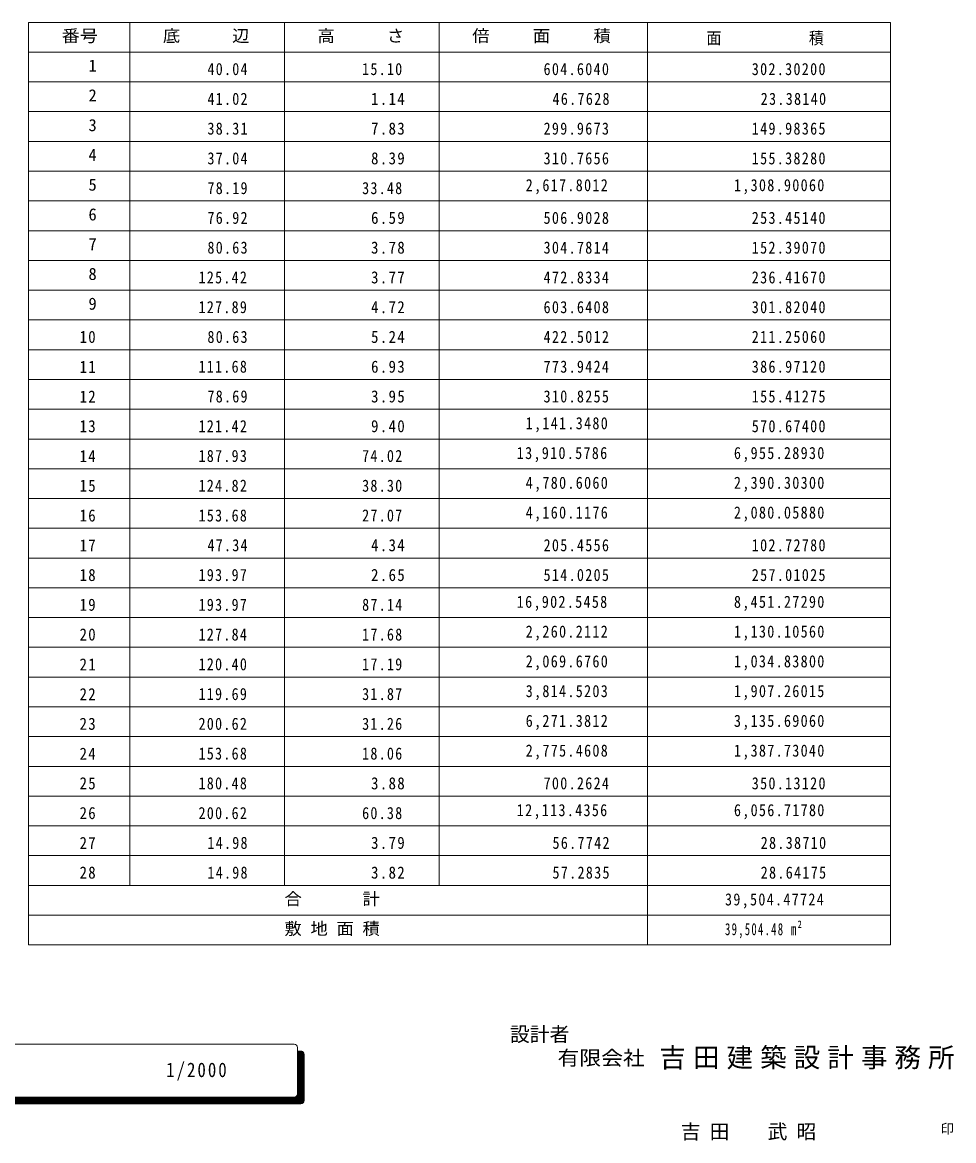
# Model space of a CAD drawing. Units: millimetres on the paper. Extents: x -3947 to 493, y -3409 to 377.
# Drawn here: x 351.8 to 492.7, y -465.2 to -296.1 of the extents above; entities that cross this region are included whole.
import ezdxf
from ezdxf.enums import TextEntityAlignment as Align

# ---------------------------------------------------------------- set-up
doc = ezdxf.new("R2010")
doc.units = ezdxf.units.MM
doc.linetypes.add('DASHED_DOTTED', pattern=[9.25, 6, -1.5, 0.25, -1.5])
for name, color, linetype, lineweight in [('0-0_補助線', 7, 'Continuous', 25), ('0-4__0-6_', 7, 'Continuous', 18), ('0-D__1-0_', 7, 'DASHED_DOTTED', 25)]:
    doc.layers.add(name, color=color, linetype=linetype, lineweight=lineweight)
doc.layers.add('1-7', color=7, linetype='Continuous')
doc.styles.add('ＭＳ ゴシック', font='')
doc.styles.get('ＭＳ ゴシック').set_extended_font_data('MS Gothic')

# ---------------------------------------------------------------- blocks, each defined once
blk = doc.blocks.new('-001--GLay-1-')
at = {"layer": '0-D__1-0_', "linetype": 'Continuous', "lineweight": 9}
for p, q in [((649.783, -86.127), (780.183, -86.127)), ((649.783, -86.127), (649.783, -225.627)), ((665.083, -86.127), (665.083, -216.627)), ((688.483, -86.127), (688.483, -216.627)), ((711.883, -86.127), (711.883, -216.627)), ((743.383, -86.127), (743.383, -225.627)), ((780.183, -86.127), (780.183, -225.627)), ((649.783, -90.627), (780.183, -90.627)), ((649.783, -95.127), (780.183, -95.127)), ((649.783, -99.627), (780.183, -99.627)), ((649.783, -104.127), (780.183, -104.127)), ((649.783, -108.627), (780.183, -108.627)), ((649.783, -113.127), (780.183, -113.127)), ((649.783, -117.627), (780.183, -117.627)), ((649.783, -122.127), (780.183, -122.127)), ((649.783, -126.627), (780.183, -126.627)), ((649.783, -131.127), (780.183, -131.127)), ((649.783, -135.627), (780.183, -135.627)), ((649.783, -140.127), (780.183, -140.127)), ((649.783, -144.627), (780.183, -144.627)), ((649.783, -149.127), (780.183, -149.127)), ((649.783, -153.627), (780.183, -153.627)), ((649.783, -158.127), (780.183, -158.127)), ((649.783, -162.627), (780.183, -162.627)), ((649.783, -167.127), (780.183, -167.127)), ((649.783, -171.627), (780.183, -171.627)), ((649.783, -176.127), (780.183, -176.127)), ((649.783, -180.627), (780.183, -180.627)), ((649.783, -185.127), (780.183, -185.127)), ((649.783, -189.627), (780.183, -189.627)), ((649.783, -194.127), (780.183, -194.127)), ((649.783, -198.627), (780.183, -198.627)), ((649.783, -203.127), (780.183, -203.127)), ((649.783, -207.627), (780.183, -207.627)), ((649.783, -212.127), (780.183, -212.127)), ((649.783, -216.627), (780.183, -216.627)), ((649.783, -221.127), (780.183, -221.127)), ((649.783, -225.627), (780.183, -225.627))]:
    blk.add_line(p, q, dxfattribs=at)
at = {"layer": '0-D__1-0_', "style": 'ＭＳ ゴシック'}
for s, width, p in [('番号', 1.1, (654.783, -89.627)), ('底      辺', 1.05, (670.083, -89.627)), ('高      さ', 1.05, (693.483, -89.627)), ('倍     面     積', 1.05, (716.883, -89.627)), ('合       計', 1.05, (688.483, -220.127)), ('敷 地 面 積', 1.05, (688.483, -224.627))]:
    blk.add_text(s, height=1.833, dxfattribs=dict(at, width=width)).set_placement(p, align=Align.BOTTOM_LEFT)
for s, p in [('1', (658.833, -94.127)), ('2', (658.833, -98.627)), ('3', (658.833, -103.127)), ('4', (658.833, -107.627)), ('5', (658.833, -112.127)), ('6', (658.833, -116.627)), ('7', (658.833, -121.127)), ('8', (658.833, -125.627)), ('9', (658.833, -130.127))]:
    blk.add_text(s, height=1.833, dxfattribs=at).set_placement(p, align=Align.BOTTOM_LEFT)
at = {"layer": '0-D__1-0_', "char_height": 1.833, "attachment_point": 7, "style": 'ＭＳ ゴシック'}
for s, insert in [('\\T1.15;\\W0.9;面\\~\\~\\~\\~\\~\\~\\~\\~\\~\\~積', (752.333, -89.627)), ('\\T1.18;\\W0.85;40.04', (676.833, -94.127)), ('\\T1.18;\\W0.85;15.10', (700.233, -94.127)), ('\\T1.19;\\W0.85;604.6040', (727.683, -94.127)), ('\\T1.19;\\W0.85;302.30200', (759.183, -94.127)), ('\\T1.18;\\W0.85;41.02', (676.833, -98.627)), ('\\T1.18;\\W0.9;1.14', (701.583, -98.627)), ('\\T1.19;\\W0.85;46.7628', (729.033, -98.627)), ('\\T1.19;\\W0.85;23.38140', (760.533, -98.627)), ('\\T1.18;\\W0.85;38.31', (676.833, -103.127)), ('\\T1.18;\\W0.9;7.83', (701.583, -103.127)), ('\\T1.19;\\W0.85;299.9673', (727.683, -103.127)), ('\\T1.19;\\W0.85;149.98365', (759.183, -103.127)), ('\\T1.18;\\W0.85;37.04', (676.833, -107.627)), ('\\T1.18;\\W0.9;8.39', (701.583, -107.627)), ('\\T1.19;\\W0.85;310.7656', (727.683, -107.627)), ('\\T1.19;\\W0.85;155.38280', (759.183, -107.627)), ('\\T1.19;\\W0.85;2,617.8012', (724.983, -112.127)), ('\\T1.19;\\W0.85;1,308.90060', (756.483, -112.127)), ('\\T1.18;\\W0.85;78.19', (676.833, -112.127)), ('\\T1.18;\\W0.85;33.48', (700.233, -112.127)), ('\\T1.18;\\W0.85;76.92', (676.833, -116.627)), ('\\T1.18;\\W0.9;6.59', (701.583, -116.627)), ('\\T1.19;\\W0.85;506.9028', (727.683, -116.627)), ('\\T1.19;\\W0.85;253.45140', (759.183, -116.627)), ('\\T1.18;\\W0.85;80.63', (676.833, -121.127)), ('\\T1.18;\\W0.9;3.78', (701.583, -121.127)), ('\\T1.19;\\W0.85;304.7814', (727.683, -121.127)), ('\\T1.19;\\W0.85;152.39070', (759.183, -121.127)), ('\\T1.18;\\W0.85;125.42', (675.483, -125.627)), ('\\T1.18;\\W0.9;3.77', (701.583, -125.627)), ('\\T1.19;\\W0.85;472.8334', (727.683, -125.627)), ('\\T1.19;\\W0.85;236.41670', (759.183, -125.627)), ('\\T1.18;\\W0.85;127.89', (675.483, -130.127)), ('\\T1.18;\\W0.9;4.72', (701.583, -130.127)), ('\\T1.19;\\W0.85;603.6408', (727.683, -130.127)), ('\\T1.19;\\W0.85;301.82040', (759.183, -130.127)), ('\\T1.17;\\W0.9;10', (657.483, -134.627)), ('\\T1.18;\\W0.85;80.63', (676.833, -134.627)), ('\\T1.18;\\W0.9;5.24', (701.583, -134.627)), ('\\T1.19;\\W0.85;422.5012', (727.683, -134.627)), ('\\T1.19;\\W0.85;211.25060', (759.183, -134.627)), ('\\T1.17;\\W0.9;11', (657.483, -139.127)), ('\\T1.18;\\W0.85;111.68', (675.483, -139.127)), ('\\T1.18;\\W0.9;6.93', (701.583, -139.127)), ('\\T1.19;\\W0.85;773.9424', (727.683, -139.127)), ('\\T1.19;\\W0.85;386.97120', (759.183, -139.127)), ('\\T1.17;\\W0.9;12', (657.483, -143.627)), ('\\T1.18;\\W0.85;78.69', (676.833, -143.627)), ('\\T1.18;\\W0.9;3.95', (701.583, -143.627)), ('\\T1.19;\\W0.85;310.8255', (727.683, -143.627)), ('\\T1.19;\\W0.85;155.41275', (759.183, -143.627)), ('\\T1.17;\\W0.9;13', (657.483, -148.127)), ('\\T1.18;\\W0.85;121.42', (675.483, -148.127)), ('\\T1.18;\\W0.9;9.40', (701.583, -148.127)), ('\\T1.19;\\W0.85;1,141.3480', (724.983, -148.127)), ('\\T1.19;\\W0.85;570.67400', (759.183, -148.127)), ('\\T1.19;\\W0.85;13,910.5786', (723.633, -152.627)), ('\\T1.19;\\W0.85;6,955.28930', (756.483, -152.627)), ('\\T1.17;\\W0.9;14', (657.483, -152.627)), ('\\T1.18;\\W0.85;187.93', (675.483, -152.627)), ('\\T1.18;\\W0.85;74.02', (700.233, -152.627)), ('\\T1.17;\\W0.9;15', (657.483, -157.127)), ('\\T1.18;\\W0.85;124.82', (675.483, -157.127)), ('\\T1.18;\\W0.85;38.30', (700.233, -157.127)), ('\\T1.19;\\W0.85;4,780.6060', (724.983, -157.127)), ('\\T1.19;\\W0.85;2,390.30300', (756.483, -157.127)), ('\\T1.17;\\W0.9;16', (657.483, -161.627)), ('\\T1.18;\\W0.85;153.68', (675.483, -161.627)), ('\\T1.18;\\W0.85;27.07', (700.233, -161.627)), ('\\T1.19;\\W0.85;4,160.1176', (724.983, -161.627)), ('\\T1.19;\\W0.85;2,080.05880', (756.483, -161.627)), ('\\T1.17;\\W0.9;17', (657.483, -166.127)), ('\\T1.18;\\W0.85;47.34', (676.833, -166.127)), ('\\T1.18;\\W0.9;4.34', (701.583, -166.127)), ('\\T1.19;\\W0.85;205.4556', (727.683, -166.127)), ('\\T1.19;\\W0.85;102.72780', (759.183, -166.127)), ('\\T1.17;\\W0.9;18', (657.483, -170.627)), ('\\T1.18;\\W0.85;193.97', (675.483, -170.627)), ('\\T1.18;\\W0.9;2.65', (701.583, -170.627)), ('\\T1.19;\\W0.85;514.0205', (727.683, -170.627)), ('\\T1.19;\\W0.85;257.01025', (759.183, -170.627)), ('\\T1.17;\\W0.9;19', (657.483, -175.127)), ('\\T1.18;\\W0.85;193.97', (675.483, -175.127)), ('\\T1.18;\\W0.85;87.14', (700.233, -175.127)), ('\\T1.19;\\W0.85;16,902.5458', (723.633, -175.127)), ('\\T1.19;\\W0.85;8,451.27290', (756.483, -175.127)), ('\\T1.19;\\W0.85;2,260.2112', (724.983, -179.627)), ('\\T1.19;\\W0.85;1,130.10560', (756.483, -179.627)), ('\\T1.17;\\W0.9;20', (657.483, -179.627)), ('\\T1.18;\\W0.85;127.84', (675.483, -179.627)), ('\\T1.18;\\W0.85;17.68', (700.233, -179.627)), ('\\T1.17;\\W0.9;21', (657.483, -184.127)), ('\\T1.18;\\W0.85;120.40', (675.483, -184.127)), ('\\T1.18;\\W0.85;17.19', (700.233, -184.127)), ('\\T1.19;\\W0.85;2,069.6760', (724.983, -184.127)), ('\\T1.19;\\W0.85;1,034.83800', (756.483, -184.127)), ('\\T1.17;\\W0.9;22', (657.483, -188.627)), ('\\T1.18;\\W0.85;119.69', (675.483, -188.627)), ('\\T1.18;\\W0.85;31.87', (700.233, -188.627)), ('\\T1.19;\\W0.85;3,814.5203', (724.983, -188.627)), ('\\T1.19;\\W0.85;1,907.26015', (756.483, -188.627)), ('\\T1.19;\\W0.85;6,271.3812', (724.983, -193.127)), ('\\T1.19;\\W0.85;3,135.69060', (756.483, -193.127)), ('\\T1.17;\\W0.9;23', (657.483, -193.127)), ('\\T1.18;\\W0.85;200.62', (675.483, -193.127)), ('\\T1.18;\\W0.85;31.26', (700.233, -193.127)), ('\\T1.17;\\W0.9;24', (657.483, -197.627)), ('\\T1.18;\\W0.85;153.68', (675.483, -197.627)), ('\\T1.18;\\W0.85;18.06', (700.233, -197.627)), ('\\T1.19;\\W0.85;2,775.4608', (724.983, -197.627)), ('\\T1.19;\\W0.85;1,387.73040', (756.483, -197.627)), ('\\T1.17;\\W0.9;25', (657.483, -202.127)), ('\\T1.18;\\W0.85;180.48', (675.483, -202.127)), ('\\T1.18;\\W0.9;3.88', (701.583, -202.127)), ('\\T1.19;\\W0.85;700.2624', (727.683, -202.127)), ('\\T1.19;\\W0.85;350.13120', (759.183, -202.127)), ('\\T1.19;\\W0.85;12,113.4356', (723.633, -206.627)), ('\\T1.19;\\W0.85;6,056.71780', (756.483, -206.627)), ('\\T1.17;\\W0.9;26', (657.483, -206.627)), ('\\T1.18;\\W0.85;200.62', (675.483, -206.627)), ('\\T1.18;\\W0.85;60.38', (700.233, -206.627)), ('\\T1.17;\\W0.9;27', (657.483, -211.127)), ('\\T1.18;\\W0.85;14.98', (676.833, -211.127)), ('\\T1.18;\\W0.9;3.79', (701.583, -211.127)), ('\\T1.19;\\W0.85;56.7742', (729.033, -211.127)), ('\\T1.19;\\W0.85;28.38710', (760.533, -211.127)), ('\\T1.17;\\W0.9;28', (657.483, -215.627)), ('\\T1.18;\\W0.85;14.98', (676.833, -215.627)), ('\\T1.18;\\W0.9;3.82', (701.583, -215.627)), ('\\T1.19;\\W0.85;57.2835', (729.033, -215.627)), ('\\T1.19;\\W0.85;28.64175', (760.533, -215.627)), ('\\T1.19;\\W0.85;39,504.47724', (755.133, -220.127)), ('\\T1.23;\\W0.65;39,504.48\\~m²', (755.133, -224.627))]:
    blk.add_mtext(s, dxfattribs=dict(at, insert=insert))
blk = doc.blocks.new('-003--GLay-f-図面枠')
at = {"layer": '0-0_補助線', "style": 'ＭＳ ゴシック'}
for s, height, p in [('設計者', 2.199, (722.594, -240.888)), ('印', 1.466, (787.759, -254.604))]:
    blk.add_text(s, height=height, dxfattribs=at).set_placement(p, align=Align.BOTTOM_LEFT)
at = {"layer": '0-0_補助線', "style": 'ＭＳ ゴシック', "width": 1.1}
blk.add_text('有限会社\u3000', height=2.199, dxfattribs=at).set_placement((729.798, -244.47), align=Align.BOTTOM_LEFT)
at = {"layer": '0-0_補助線', "attachment_point": 7, "style": 'ＭＳ ゴシック'}
for s, insert, char_height in [('\\T1.27;吉田建築設計事務所', (745.21, -244.47), 2.933), ('\\T1.46;吉田\u3000武昭', (748.43, -255.218), 2.199)]:
    blk.add_mtext(s, dxfattribs=dict(at, insert=insert, char_height=char_height))

msp = doc.modelspace()

# ---------------------------------------------------------------- linework, layer by layer
at = {"layer": '0-4__0-6_', "lineweight": 9}
for p, q in [((392.96, -450.646), (313.96, -450.646)), ((393.46, -458.146), (393.46, -451.146)), ((392.96, -458.646), (313.96, -458.646))]:
    msp.add_line(p, q, dxfattribs=at)
at = {"layer": '0-4__0-6_'}
for p, q in [((393.51, -458.196), (393.51, -451.646)), ((393.56, -458.246), (393.56, -451.646)), ((393.61, -458.296), (393.61, -451.646)), ((393.66, -458.346), (393.66, -451.646)), ((393.71, -458.396), (393.71, -451.646)), ((393.76, -458.446), (393.76, -451.646)), ((393.81, -458.496), (393.81, -451.646)), ((393.86, -458.546), (393.86, -451.646)), ((393.91, -458.596), (393.91, -451.646)), ((393.96, -458.646), (393.96, -451.646)), ((394.01, -458.696), (394.01, -451.649)), ((394.06, -458.746), (394.06, -451.656)), ((394.11, -458.796), (394.11, -451.669)), ((394.16, -458.846), (394.16, -451.688)), ((394.21, -458.896), (394.21, -451.713)), ((394.26, -458.946), (394.26, -451.746)), ((394.31, -458.996), (394.31, -451.789)), ((394.36, -459.046), (394.36, -451.846)), ((394.41, -459.096), (394.41, -451.928)), ((394.46, -459.146), (394.46, -452.146)), ((393.01, -458.696), (314.46, -458.696)), ((393.06, -458.746), (314.46, -458.746)), ((393.11, -458.796), (314.46, -458.796)), ((393.16, -458.846), (314.46, -458.846)), ((393.21, -458.896), (314.46, -458.896)), ((393.26, -458.946), (314.46, -458.946)), ((393.31, -458.996), (314.46, -458.996)), ((393.36, -459.046), (314.46, -459.046)), ((393.41, -459.096), (314.46, -459.096)), ((393.46, -459.146), (314.46, -459.146)), ((393.51, -459.196), (314.463, -459.196)), ((393.56, -459.246), (314.47, -459.246)), ((393.61, -459.296), (314.483, -459.296)), ((393.66, -459.346), (314.502, -459.346)), ((393.71, -459.396), (314.527, -459.396)), ((393.76, -459.446), (314.56, -459.446)), ((393.81, -459.496), (314.603, -459.496)), ((393.86, -459.546), (314.66, -459.546)), ((393.91, -459.596), (314.742, -459.596)), ((393.96, -459.646), (314.96, -459.646))]:
    msp.add_line(p, q, dxfattribs=at)
at = {"layer": '0-4__0-6_', "lineweight": 9}
for centre, start, end in [((392.96, -451.146), 0, 90), ((392.96, -458.146), 270, 0)]:
    msp.add_arc(centre, 0.5, start, end, dxfattribs=at)
at = {"layer": '0-4__0-6_'}
for centre in [(393.01, -458.196), (393.06, -458.246), (393.11, -458.296), (393.16, -458.346), (393.21, -458.396), (393.26, -458.446), (393.31, -458.496), (393.36, -458.546), (393.41, -458.596), (393.46, -458.646), (393.51, -458.696), (393.56, -458.746), (393.61, -458.796), (393.66, -458.846), (393.71, -458.896), (393.76, -458.946), (393.81, -458.996), (393.86, -459.046), (393.91, -459.096), (393.96, -459.146)]:
    msp.add_arc(centre, 0.5, 270, 0, dxfattribs=at)

# ---------------------------------------------------------------- block references
at = {"layer": '1-7'}
for name in ['-001--GLay-1-', '-003--GLay-f-図面枠']:
    msp.add_blockref(name, (-297, -210), dxfattribs=at)

# ---------------------------------------------------------------- texts
at = {"layer": '0-4__0-6_', "insert": (373.585, -456.146), "char_height": 2.199, "attachment_point": 7, "style": 'ＭＳ ゴシック'}
msp.add_mtext('\\T1.24;\\W0.85;1/2000', dxfattribs=at)

doc.saveas('drawing.dxf')
